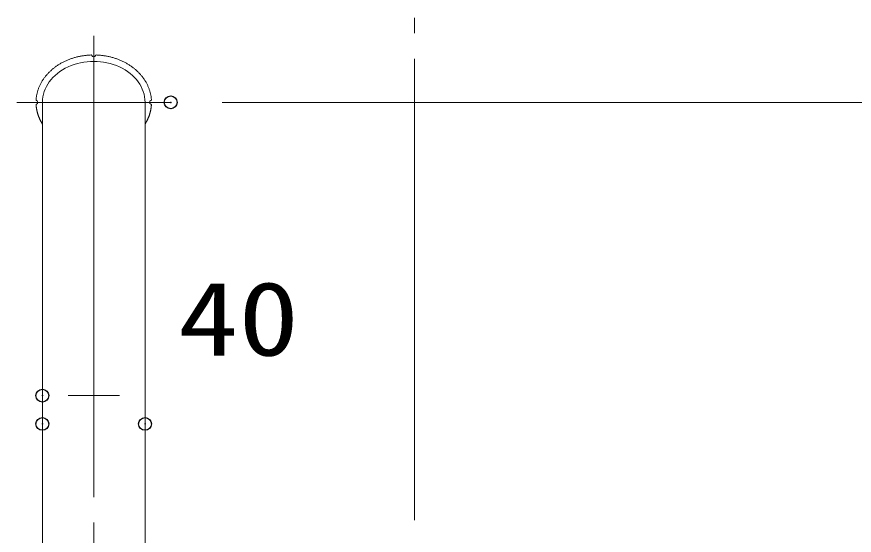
# Model space of a CAD drawing. Units: millimetres, scale not verified. Extents: x -2000 to 2000, y -1385 to 1385.
# Drawn here: x -906.3 to -580, y 846.7 to 1049 of the extents above; entities that cross this region are included whole.
import ezdxf
from ezdxf.enums import TextEntityAlignment as Align

# ---------------------------------------------------------------- set-up
doc = ezdxf.new("R2010")
doc.units = ezdxf.units.MM
doc.header["$LTSCALE"] = 10
doc.header["$PDMODE"] = 32
doc.header["$PDSIZE"] = 5
doc.linetypes.add('LONG_CHAIN', pattern=[21, 18, -1, 1, -1])
doc.linetypes.add('LONG_DOUBLE_CHAIN', pattern=[21.8, 18, -1, 0.6, -0.6, 0.6, -1])
for name, color, linetype, lineweight in [('0-2_CENTER', 1, 'LONG_DOUBLE_CHAIN', 9), ('0-4_一般寸法', 1, 'Continuous', 9), ('0-5_0', 4, 'Continuous', 9)]:
    doc.layers.add(name, color=color, linetype=linetype, lineweight=lineweight)
doc.layers.add('0-3_DEFPOINTS', color=7, linetype='Continuous')
doc.styles.add('ＭＳ ゴシック', font='')
doc.styles.get('ＭＳ ゴシック').set_extended_font_data('MS Gothic')

msp = doc.modelspace()

# ---------------------------------------------------------------- linework, layer by layer
at = {"layer": '0-2_CENTER'}
msp.add_line((-751.34, 1250.63), (-751.34, 650.63), dxfattribs=at)
at = {"layer": '0-2_CENTER', "linetype": 'LONG_CHAIN'}
for p, q in [((-876.34, 1041.63), (-876.34, 409.63)), ((-906.34, 1015.63), (-846.34, 1015.63))]:
    msp.add_line(p, q, dxfattribs=at)
at = {"layer": '0-3_DEFPOINTS'}
for p in [(-846.34, 1015.63), (-896.34, 901.2), (-896.34, 890.16), (-856.34, 890.16)]:
    msp.add_point(p, dxfattribs=at)
at = {"layer": '0-4_一般寸法'}
for p, q in [((-826.34, 1015.63), (-400.28, 1015.63)), ((-826.34, 1015.63), (-490.89, 1015.63)), ((-896.34, 910.16), (-896.34, 906.2)), ((-856.34, 910.16), (-856.34, 906.2)), ((-866.34, 901.2), (-886.34, 901.2))]:
    msp.add_line(p, q, dxfattribs=at)
at = {"layer": '0-5_0'}
for p, q in [((-896.34, 1015.63), (-896.34, 445.63)), ((-856.34, 1015.63), (-856.34, 445.62))]:
    msp.add_line(p, q, dxfattribs=at)
for points in [[(-877.35, 1034.11), (-877.68, 1034.1), (-878.01, 1034.08), (-878.34, 1034.06), (-878.67, 1034.03), (-879, 1034), (-879.33, 1033.97), (-879.65, 1033.93), (-879.98, 1033.89), (-880.31, 1033.84), (-880.63, 1033.79), (-880.96, 1033.74), (-881.28, 1033.68), (-881.6, 1033.62), (-881.92, 1033.55), (-882.24, 1033.48), (-882.56, 1033.41), (-882.88, 1033.33), (-883.2, 1033.25), (-883.51, 1033.17), (-883.82, 1033.08), (-884.13, 1032.99), (-884.44, 1032.89), (-884.75, 1032.79), (-885.06, 1032.69), (-885.36, 1032.58), (-885.66, 1032.47), (-885.96, 1032.35), (-886.26, 1032.24), (-886.56, 1032.11), (-886.85, 1031.99), (-887.14, 1031.86), (-887.43, 1031.73), (-887.72, 1031.59), (-888, 1031.45), (-888.28, 1031.31), (-888.56, 1031.16), (-888.84, 1031.01), (-889.11, 1030.86), (-889.38, 1030.7)], [(-877.35, 1034.11), (-877.34, 1034.11), (-877.34, 1034.11), (-877.33, 1034.11), (-877.32, 1034.11), (-877.32, 1034.11), (-877.31, 1034.11), (-877.3, 1034.11), (-877.3, 1034.11), (-877.29, 1034.11), (-877.28, 1034.11), (-877.28, 1034.11), (-877.27, 1034.11), (-877.26, 1034.11), (-877.26, 1034.1), (-877.25, 1034.1), (-877.25, 1034.1), (-877.24, 1034.1), (-877.23, 1034.1), (-877.23, 1034.09), (-877.22, 1034.09), (-877.22, 1034.09), (-877.21, 1034.09), (-877.2, 1034.08), (-877.2, 1034.08), (-877.19, 1034.08), (-877.19, 1034.07), (-877.18, 1034.07), (-877.18, 1034.07), (-877.17, 1034.06), (-877.17, 1034.06), (-877.16, 1034.06), (-877.15, 1034.05), (-877.15, 1034.05), (-877.14, 1034.04), (-877.14, 1034.04), (-877.13, 1034.04), (-877.13, 1034.03), (-877.13, 1034.03), (-877.12, 1034.02)], [(-877.12, 1034.02), (-877.12, 1034.02), (-877.11, 1034.01), (-877.11, 1034.01), (-877.1, 1034), (-877.1, 1034), (-877.1, 1033.99), (-877.09, 1033.99), (-877.09, 1033.98), (-877.08, 1033.98), (-877.08, 1033.97), (-877.08, 1033.97), (-877.07, 1033.96), (-877.07, 1033.95), (-877.07, 1033.95), (-877.07, 1033.94), (-877.06, 1033.94), (-877.06, 1033.93), (-877.06, 1033.92), (-877.06, 1033.92), (-877.05, 1033.91), (-877.05, 1033.91)], [(-875.62, 1033.91), (-875.62, 1033.91), (-875.62, 1033.92), (-875.62, 1033.92), (-875.61, 1033.93), (-875.61, 1033.94), (-875.61, 1033.94), (-875.61, 1033.95), (-875.6, 1033.95), (-875.6, 1033.96), (-875.6, 1033.97), (-875.59, 1033.97), (-875.59, 1033.98), (-875.59, 1033.98), (-875.58, 1033.99), (-875.58, 1033.99), (-875.57, 1034), (-875.57, 1034), (-875.57, 1034.01), (-875.56, 1034.01), (-875.56, 1034.02), (-875.55, 1034.02), (-875.55, 1034.03), (-875.54, 1034.03), (-875.54, 1034.04), (-875.53, 1034.04), (-875.53, 1034.04), (-875.52, 1034.05), (-875.52, 1034.05), (-875.51, 1034.06), (-875.51, 1034.06), (-875.5, 1034.06), (-875.5, 1034.07), (-875.49, 1034.07), (-875.49, 1034.07), (-875.48, 1034.08), (-875.48, 1034.08), (-875.47, 1034.08), (-875.46, 1034.09), (-875.46, 1034.09)], [(-875.46, 1034.09), (-875.45, 1034.09), (-875.45, 1034.09), (-875.44, 1034.1), (-875.43, 1034.1), (-875.43, 1034.1), (-875.42, 1034.1), (-875.42, 1034.1), (-875.41, 1034.11), (-875.4, 1034.11), (-875.4, 1034.11), (-875.39, 1034.11), (-875.38, 1034.11), (-875.38, 1034.11), (-875.37, 1034.11), (-875.36, 1034.11), (-875.36, 1034.11), (-875.35, 1034.11), (-875.35, 1034.11), (-875.34, 1034.11), (-875.33, 1034.11), (-875.33, 1034.11)], [(-868.23, 1032.89), (-868.54, 1032.99), (-868.85, 1033.08), (-869.16, 1033.17), (-869.48, 1033.25), (-869.8, 1033.33), (-870.11, 1033.41), (-870.43, 1033.48), (-870.75, 1033.55), (-871.07, 1033.62), (-871.39, 1033.68), (-871.72, 1033.74), (-872.04, 1033.79), (-872.37, 1033.84), (-872.69, 1033.89), (-873.02, 1033.93), (-873.35, 1033.97), (-873.68, 1034), (-874.01, 1034.03), (-874.34, 1034.06), (-874.66, 1034.08), (-875, 1034.1), (-875.33, 1034.11)], [(-858.14, 1026.51), (-858.34, 1026.73), (-858.54, 1026.95), (-858.74, 1027.16), (-858.95, 1027.37), (-859.16, 1027.58), (-859.38, 1027.79), (-859.59, 1027.99), (-859.82, 1028.19), (-860.04, 1028.39), (-860.27, 1028.59), (-860.51, 1028.78), (-860.74, 1028.97), (-860.98, 1029.16), (-861.23, 1029.34), (-861.47, 1029.52), (-861.72, 1029.7), (-861.98, 1029.88), (-862.23, 1030.05), (-862.49, 1030.22), (-862.76, 1030.38), (-863.02, 1030.54), (-863.29, 1030.7), (-863.56, 1030.86), (-863.83, 1031.01), (-864.11, 1031.16), (-864.39, 1031.31), (-864.67, 1031.45), (-864.96, 1031.59), (-865.24, 1031.73), (-865.53, 1031.86), (-865.82, 1031.99), (-866.12, 1032.11), (-866.41, 1032.24), (-866.71, 1032.35), (-867.01, 1032.47), (-867.31, 1032.58), (-867.62, 1032.69), (-867.92, 1032.79), (-868.23, 1032.89)], [(-889.38, 1030.7), (-889.65, 1030.54), (-889.92, 1030.38), (-890.18, 1030.22), (-890.44, 1030.05), (-890.7, 1029.88), (-890.95, 1029.7), (-891.2, 1029.52), (-891.45, 1029.34), (-891.69, 1029.16), (-891.93, 1028.97), (-892.17, 1028.78), (-892.4, 1028.59), (-892.63, 1028.39), (-892.86, 1028.19), (-893.08, 1027.99), (-893.3, 1027.79), (-893.51, 1027.58), (-893.73, 1027.37), (-893.93, 1027.16), (-894.14, 1026.95), (-894.34, 1026.73), (-894.54, 1026.51), (-894.73, 1026.29), (-894.92, 1026.07), (-895.1, 1025.84), (-895.28, 1025.61), (-895.46, 1025.38), (-895.63, 1025.15), (-895.8, 1024.92), (-895.96, 1024.68), (-896.12, 1024.44), (-896.28, 1024.2), (-896.43, 1023.96), (-896.58, 1023.71), (-896.72, 1023.47), (-896.86, 1023.22), (-896.99, 1022.97), (-897.12, 1022.72), (-897.24, 1022.47)], [(-853.87, 1016.65), (-853.89, 1016.92), (-853.92, 1017.19), (-853.95, 1017.46), (-853.98, 1017.73), (-854.02, 1018), (-854.07, 1018.27), (-854.12, 1018.54), (-854.17, 1018.81), (-854.23, 1019.08), (-854.3, 1019.35), (-854.36, 1019.61), (-854.44, 1019.88), (-854.52, 1020.14), (-854.6, 1020.4), (-854.69, 1020.67), (-854.78, 1020.93), (-854.88, 1021.19), (-854.98, 1021.45), (-855.08, 1021.71), (-855.19, 1021.96), (-855.31, 1022.22), (-855.43, 1022.47), (-855.55, 1022.72), (-855.68, 1022.97), (-855.82, 1023.22), (-855.96, 1023.47), (-856.1, 1023.71), (-856.24, 1023.96), (-856.4, 1024.2), (-856.55, 1024.44), (-856.71, 1024.68), (-856.88, 1024.92), (-857.04, 1025.15), (-857.22, 1025.38), (-857.39, 1025.61), (-857.57, 1025.84), (-857.76, 1026.07), (-857.95, 1026.29), (-858.14, 1026.51)], [(-897.24, 1022.47), (-897.36, 1022.22), (-897.48, 1021.96), (-897.59, 1021.71), (-897.7, 1021.45), (-897.8, 1021.19), (-897.9, 1020.93), (-897.99, 1020.67), (-898.07, 1020.4), (-898.16, 1020.14), (-898.24, 1019.88), (-898.31, 1019.61), (-898.38, 1019.35), (-898.44, 1019.08), (-898.5, 1018.81), (-898.56, 1018.54), (-898.61, 1018.27), (-898.65, 1018), (-898.69, 1017.73), (-898.73, 1017.46), (-898.76, 1017.19), (-898.78, 1016.92), (-898.8, 1016.65)], [(-898.78, 1016.51), (-898.78, 1016.52), (-898.79, 1016.53), (-898.79, 1016.53), (-898.79, 1016.54), (-898.79, 1016.55), (-898.79, 1016.55), (-898.79, 1016.56), (-898.8, 1016.56), (-898.8, 1016.57), (-898.8, 1016.58), (-898.8, 1016.58), (-898.8, 1016.59), (-898.8, 1016.6), (-898.8, 1016.6), (-898.8, 1016.61), (-898.8, 1016.62), (-898.8, 1016.62), (-898.8, 1016.63), (-898.8, 1016.64), (-898.8, 1016.64), (-898.8, 1016.65)], [(-898.6, 1016.34), (-898.61, 1016.35), (-898.61, 1016.35), (-898.62, 1016.35), (-898.62, 1016.35), (-898.63, 1016.36), (-898.64, 1016.36), (-898.64, 1016.36), (-898.65, 1016.37), (-898.65, 1016.37), (-898.66, 1016.37), (-898.66, 1016.38), (-898.67, 1016.38), (-898.68, 1016.38), (-898.68, 1016.39), (-898.69, 1016.39), (-898.69, 1016.39), (-898.7, 1016.4), (-898.7, 1016.4), (-898.71, 1016.41), (-898.71, 1016.41), (-898.72, 1016.42), (-898.72, 1016.42), (-898.72, 1016.43), (-898.73, 1016.43), (-898.73, 1016.44), (-898.74, 1016.44), (-898.74, 1016.45), (-898.75, 1016.45), (-898.75, 1016.46), (-898.75, 1016.46), (-898.76, 1016.47), (-898.76, 1016.47), (-898.76, 1016.48), (-898.77, 1016.48), (-898.77, 1016.49), (-898.77, 1016.5), (-898.78, 1016.5), (-898.78, 1016.51), (-898.78, 1016.51)], [(-853.96, 1016.42), (-853.96, 1016.41), (-853.97, 1016.41), (-853.97, 1016.4), (-853.98, 1016.4), (-853.98, 1016.39), (-853.99, 1016.39), (-853.99, 1016.39), (-854, 1016.38), (-854, 1016.38), (-854.01, 1016.38), (-854.02, 1016.37), (-854.02, 1016.37), (-854.03, 1016.37), (-854.03, 1016.36), (-854.04, 1016.36), (-854.04, 1016.36), (-854.05, 1016.35), (-854.06, 1016.35), (-854.06, 1016.35), (-854.07, 1016.35), (-854.08, 1016.34)], [(-853.87, 1016.65), (-853.87, 1016.64), (-853.87, 1016.64), (-853.87, 1016.63), (-853.87, 1016.62), (-853.87, 1016.62), (-853.87, 1016.61), (-853.87, 1016.6), (-853.87, 1016.6), (-853.87, 1016.59), (-853.87, 1016.58), (-853.88, 1016.58), (-853.88, 1016.57), (-853.88, 1016.56), (-853.88, 1016.56), (-853.88, 1016.55), (-853.88, 1016.55), (-853.88, 1016.54), (-853.89, 1016.53), (-853.89, 1016.53), (-853.89, 1016.52), (-853.89, 1016.51), (-853.9, 1016.51), (-853.9, 1016.5), (-853.9, 1016.5), (-853.9, 1016.49), (-853.91, 1016.48), (-853.91, 1016.48), (-853.91, 1016.47), (-853.92, 1016.47), (-853.92, 1016.46), (-853.93, 1016.46), (-853.93, 1016.45), (-853.93, 1016.45), (-853.94, 1016.44), (-853.94, 1016.44), (-853.95, 1016.43), (-853.95, 1016.43), (-853.95, 1016.42), (-853.96, 1016.42)], [(-898.8, 1014.62), (-898.8, 1014.62), (-898.8, 1014.63), (-898.8, 1014.64), (-898.8, 1014.64), (-898.8, 1014.65), (-898.8, 1014.66), (-898.8, 1014.66), (-898.8, 1014.67), (-898.8, 1014.68), (-898.8, 1014.68), (-898.8, 1014.69), (-898.8, 1014.7), (-898.8, 1014.7), (-898.8, 1014.71), (-898.79, 1014.72), (-898.79, 1014.72), (-898.79, 1014.73), (-898.79, 1014.73), (-898.79, 1014.74), (-898.78, 1014.75), (-898.78, 1014.75), (-898.78, 1014.76), (-898.78, 1014.76), (-898.77, 1014.77), (-898.77, 1014.78), (-898.77, 1014.78), (-898.76, 1014.79), (-898.76, 1014.79), (-898.76, 1014.8), (-898.75, 1014.8), (-898.75, 1014.81), (-898.75, 1014.82), (-898.74, 1014.82), (-898.74, 1014.83), (-898.73, 1014.83), (-898.73, 1014.84), (-898.72, 1014.84), (-898.72, 1014.85), (-898.72, 1014.85)], [(-898.8, 1014.62), (-898.79, 1014.49), (-898.78, 1014.36), (-898.77, 1014.23), (-898.76, 1014.1), (-898.75, 1013.97), (-898.73, 1013.84), (-898.71, 1013.71), (-898.7, 1013.58), (-898.68, 1013.45), (-898.66, 1013.33), (-898.64, 1013.2), (-898.62, 1013.07), (-898.6, 1012.94), (-898.57, 1012.81), (-898.55, 1012.68), (-898.52, 1012.56), (-898.5, 1012.43), (-898.47, 1012.3), (-898.44, 1012.17), (-898.41, 1012.04), (-898.38, 1011.92), (-898.34, 1011.79), (-898.31, 1011.66), (-898.28, 1011.54), (-898.24, 1011.41), (-898.21, 1011.28), (-898.17, 1011.16), (-898.13, 1011.03), (-898.09, 1010.91), (-898.05, 1010.78), (-898.01, 1010.66), (-897.96, 1010.53), (-897.92, 1010.41), (-897.87, 1010.28), (-897.83, 1010.16), (-897.78, 1010.03), (-897.73, 1009.91), (-897.68, 1009.79), (-897.63, 1009.66)], [(-898.72, 1014.85), (-898.71, 1014.86), (-898.71, 1014.86), (-898.7, 1014.86), (-898.7, 1014.87), (-898.69, 1014.87), (-898.69, 1014.88), (-898.68, 1014.88), (-898.68, 1014.88), (-898.67, 1014.89), (-898.66, 1014.89), (-898.66, 1014.89), (-898.65, 1014.9), (-898.65, 1014.9), (-898.64, 1014.9), (-898.64, 1014.91), (-898.63, 1014.91), (-898.62, 1014.91), (-898.62, 1014.92), (-898.61, 1014.92), (-898.61, 1014.92), (-898.6, 1014.92)], [(-856.34, 1007.16), (-856.27, 1007.27), (-856.19, 1007.39), (-856.12, 1007.51), (-856.06, 1007.62), (-855.99, 1007.74), (-855.92, 1007.86), (-855.85, 1007.98), (-855.79, 1008.09), (-855.73, 1008.21), (-855.66, 1008.33), (-855.6, 1008.45), (-855.54, 1008.57), (-855.48, 1008.69), (-855.42, 1008.81), (-855.36, 1008.93), (-855.31, 1009.05), (-855.25, 1009.18), (-855.2, 1009.3), (-855.14, 1009.42), (-855.09, 1009.54), (-855.04, 1009.66), (-854.99, 1009.79), (-854.94, 1009.91), (-854.89, 1010.03), (-854.85, 1010.16), (-854.8, 1010.28), (-854.75, 1010.41), (-854.71, 1010.53), (-854.67, 1010.66), (-854.63, 1010.78), (-854.59, 1010.91), (-854.55, 1011.03), (-854.51, 1011.16), (-854.47, 1011.28), (-854.43, 1011.41), (-854.4, 1011.54), (-854.36, 1011.66), (-854.33, 1011.79), (-854.3, 1011.92)], [(-854.3, 1011.92), (-854.27, 1012.04), (-854.24, 1012.17), (-854.21, 1012.3), (-854.18, 1012.43), (-854.15, 1012.56), (-854.13, 1012.68), (-854.1, 1012.81), (-854.08, 1012.94), (-854.06, 1013.07), (-854.03, 1013.2), (-854.01, 1013.33), (-853.99, 1013.45), (-853.98, 1013.58), (-853.96, 1013.71), (-853.94, 1013.84), (-853.93, 1013.97), (-853.92, 1014.1), (-853.9, 1014.23), (-853.89, 1014.36), (-853.88, 1014.49), (-853.87, 1014.62)], [(-854.08, 1014.92), (-854.07, 1014.92), (-854.06, 1014.92), (-854.06, 1014.92), (-854.05, 1014.91), (-854.04, 1014.91), (-854.04, 1014.91), (-854.03, 1014.9), (-854.03, 1014.9), (-854.02, 1014.9), (-854.02, 1014.89), (-854.01, 1014.89), (-854, 1014.89), (-854, 1014.88), (-853.99, 1014.88), (-853.99, 1014.88), (-853.98, 1014.87), (-853.98, 1014.87), (-853.97, 1014.86), (-853.97, 1014.86), (-853.96, 1014.86), (-853.96, 1014.85), (-853.95, 1014.85), (-853.95, 1014.84), (-853.95, 1014.84), (-853.94, 1014.83), (-853.94, 1014.83), (-853.93, 1014.82), (-853.93, 1014.82), (-853.93, 1014.81), (-853.92, 1014.81), (-853.92, 1014.8), (-853.91, 1014.79), (-853.91, 1014.79), (-853.91, 1014.78), (-853.9, 1014.78), (-853.9, 1014.77), (-853.9, 1014.76), (-853.9, 1014.76), (-853.89, 1014.75)], [(-853.89, 1014.75), (-853.89, 1014.75), (-853.89, 1014.74), (-853.89, 1014.73), (-853.88, 1014.73), (-853.88, 1014.72), (-853.88, 1014.72), (-853.88, 1014.71), (-853.88, 1014.7), (-853.88, 1014.7), (-853.88, 1014.69), (-853.87, 1014.68), (-853.87, 1014.68), (-853.87, 1014.67), (-853.87, 1014.66), (-853.87, 1014.66), (-853.87, 1014.65), (-853.87, 1014.64), (-853.87, 1014.64), (-853.87, 1014.63), (-853.87, 1014.62), (-853.87, 1014.62)], [(-897.63, 1009.66), (-897.58, 1009.54), (-897.53, 1009.42), (-897.48, 1009.3), (-897.42, 1009.18), (-897.37, 1009.05), (-897.31, 1008.93), (-897.25, 1008.81), (-897.19, 1008.69), (-897.13, 1008.57), (-897.07, 1008.45), (-897.01, 1008.33), (-896.95, 1008.21), (-896.88, 1008.09), (-896.82, 1007.98), (-896.75, 1007.86), (-896.69, 1007.74), (-896.62, 1007.62), (-896.55, 1007.51), (-896.48, 1007.39), (-896.41, 1007.27), (-896.34, 1007.16)]]:
    msp.add_lwpolyline(points, dxfattribs=at)
for centre, start, end in [((-876.34, 1034.13), 197.6668, 342.3332), ((-898.84, 1015.63), 288.5218, 71.4782), ((-853.84, 1015.63), 108.5218, 251.4782)]:
    msp.add_arc(centre, 0.75, start, end, dxfattribs=at)
msp.add_ellipse((-876.34, 1015.63), major_axis=(20, 0), ratio=0.8, start_param=0, end_param=3.141593, dxfattribs=at)

# ---------------------------------------------------------------- texts
at = {"layer": '0-4_一般寸法', "color": 2, "style": 'ＭＳ ゴシック', "width": 1.2}
msp.add_text('40', height=28.89, dxfattribs=at).set_placement((-843.52, 908.15), align=Align.BOTTOM_LEFT)

doc.saveas('drawing.dxf')
